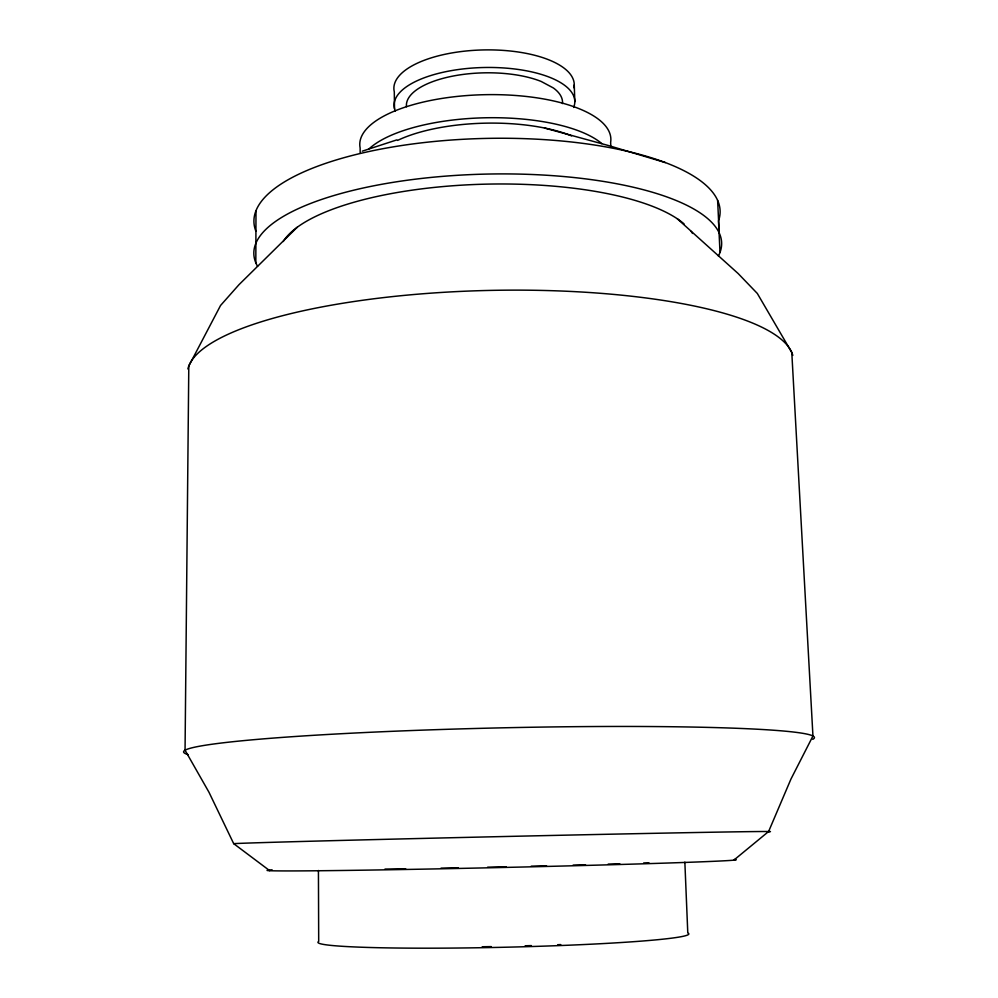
<?xml version="1.0" encoding="UTF-8"?>
<svg xmlns="http://www.w3.org/2000/svg" width="998" height="998" viewBox="0 0 998 998"><rect width="100%" height="100%" fill="white"/><g stroke="black" fill="none" stroke-linecap="round" stroke-linejoin="round"><path stroke-width="1.5" d="M255.825 262.811L255.987 210.703M297.192 227.282L238.971 284.704L220.558 305.475L188.797 366.017L185.054 750.209L208.981 792.25L233.682 843.647L269.709 870.68M733.854 860.139L768.61 831.509L790.952 779.064L812.946 736L791.788 352.506L757.32 293.462L738.146 273.539L677.33 218.799M362.262 151.172L396.867 139.882M557.72 944.719L560.751 944.582M525.135 945.78L531.373 945.593M482.196 946.753L491.266 946.603M544.534 128.018L608.93 145.671L665.317 162.574M717.624 200.398L719.184 232.883M720.007 252.432L718.498 220.92A233.145 78.006 -1.3 0 0 485.49 138.423A233.145 78.006 -1.3 0 0 255.912 231.249M684.853 862.147L687.784 932.968A185.503 9.157 -1.3 0 1 504.888 947.239A185.503 9.157 -1.3 0 1 318.699 941.476L318.424 870.481M610.813 146.956L610.639 142.315A125.573 47.243 -1.3 0 0 484.392 94.698A125.573 47.243 -1.3 0 0 360.128 147.904L360.178 152.544M574.262 84.867L574.811 101.696M394.509 108.595L394.297 91.816A90.207 36.652 -1.3 0 1 483.331 49.937A90.207 36.652 -1.3 0 1 573.975 87.812M648.95 862.759A184.131 1.896 -1.3 0 1 643.673 862.946M619.783 863.732A184.131 1.896 -1.3 0 1 608.194 864.093M585.514 864.742A184.131 1.896 -1.3 0 1 573.114 865.091M546.555 865.777A184.131 1.896 -1.3 0 1 531.223 866.164M506.285 866.751A184.131 1.896 -1.3 0 1 487.623 867.175M458.232 867.786A184.131 1.896 -1.3 0 1 441.041 868.123M405.687 868.759A184.131 1.896 -1.3 0 1 384.966 869.071M734.204 859.49A234.393 2.42 -1.3 0 1 492.987 867.699A234.393 2.42 -1.3 0 1 272.105 869.794M233.682 843.647A269.485 1.123 -1.3 0 1 536.849 835.788A269.485 1.123 -1.3 0 1 767.724 831.821M188.011 754.563A315.493 16.816 -1.3 0 1 488.771 728.141A315.493 16.816 -1.3 0 1 812.759 739.343M187.874 368.961A303.18 76.734 -1.3 0 1 489.032 290.43A303.18 76.734 -1.3 0 1 792.811 355.4M283.232 241.516A208.619 66.142 -1.3 0 1 472.328 184.605A208.619 66.142 -1.3 0 1 684.067 223.889M691.065 231.311A208.619 66.142 -1.3 0 1 692.525 233.457M257.571 266.316A233.969 74.301 -1.3 0 1 486.3 174.089A233.969 74.301 -1.3 0 1 718.398 256.012M397.566 140.419A112.811 41.118 -1.3 0 1 571.567 135.878M369.135 148.789A125.873 45.896 -1.3 0 1 484.916 117.789A125.873 45.896 -1.3 0 1 601.819 143.6M406.473 106.711A78.081 31.013 -1.3 0 1 454.015 75.873A78.081 31.013 -1.3 0 1 541.19 81.462L553.379 87.974A78.081 31.013 -1.3 0 1 562.46 103.592M395.32 111.015A90.381 35.903 -1.3 0 1 484.267 67.502A90.381 35.903 -1.3 0 1 573.638 107.472"/></g></svg>
